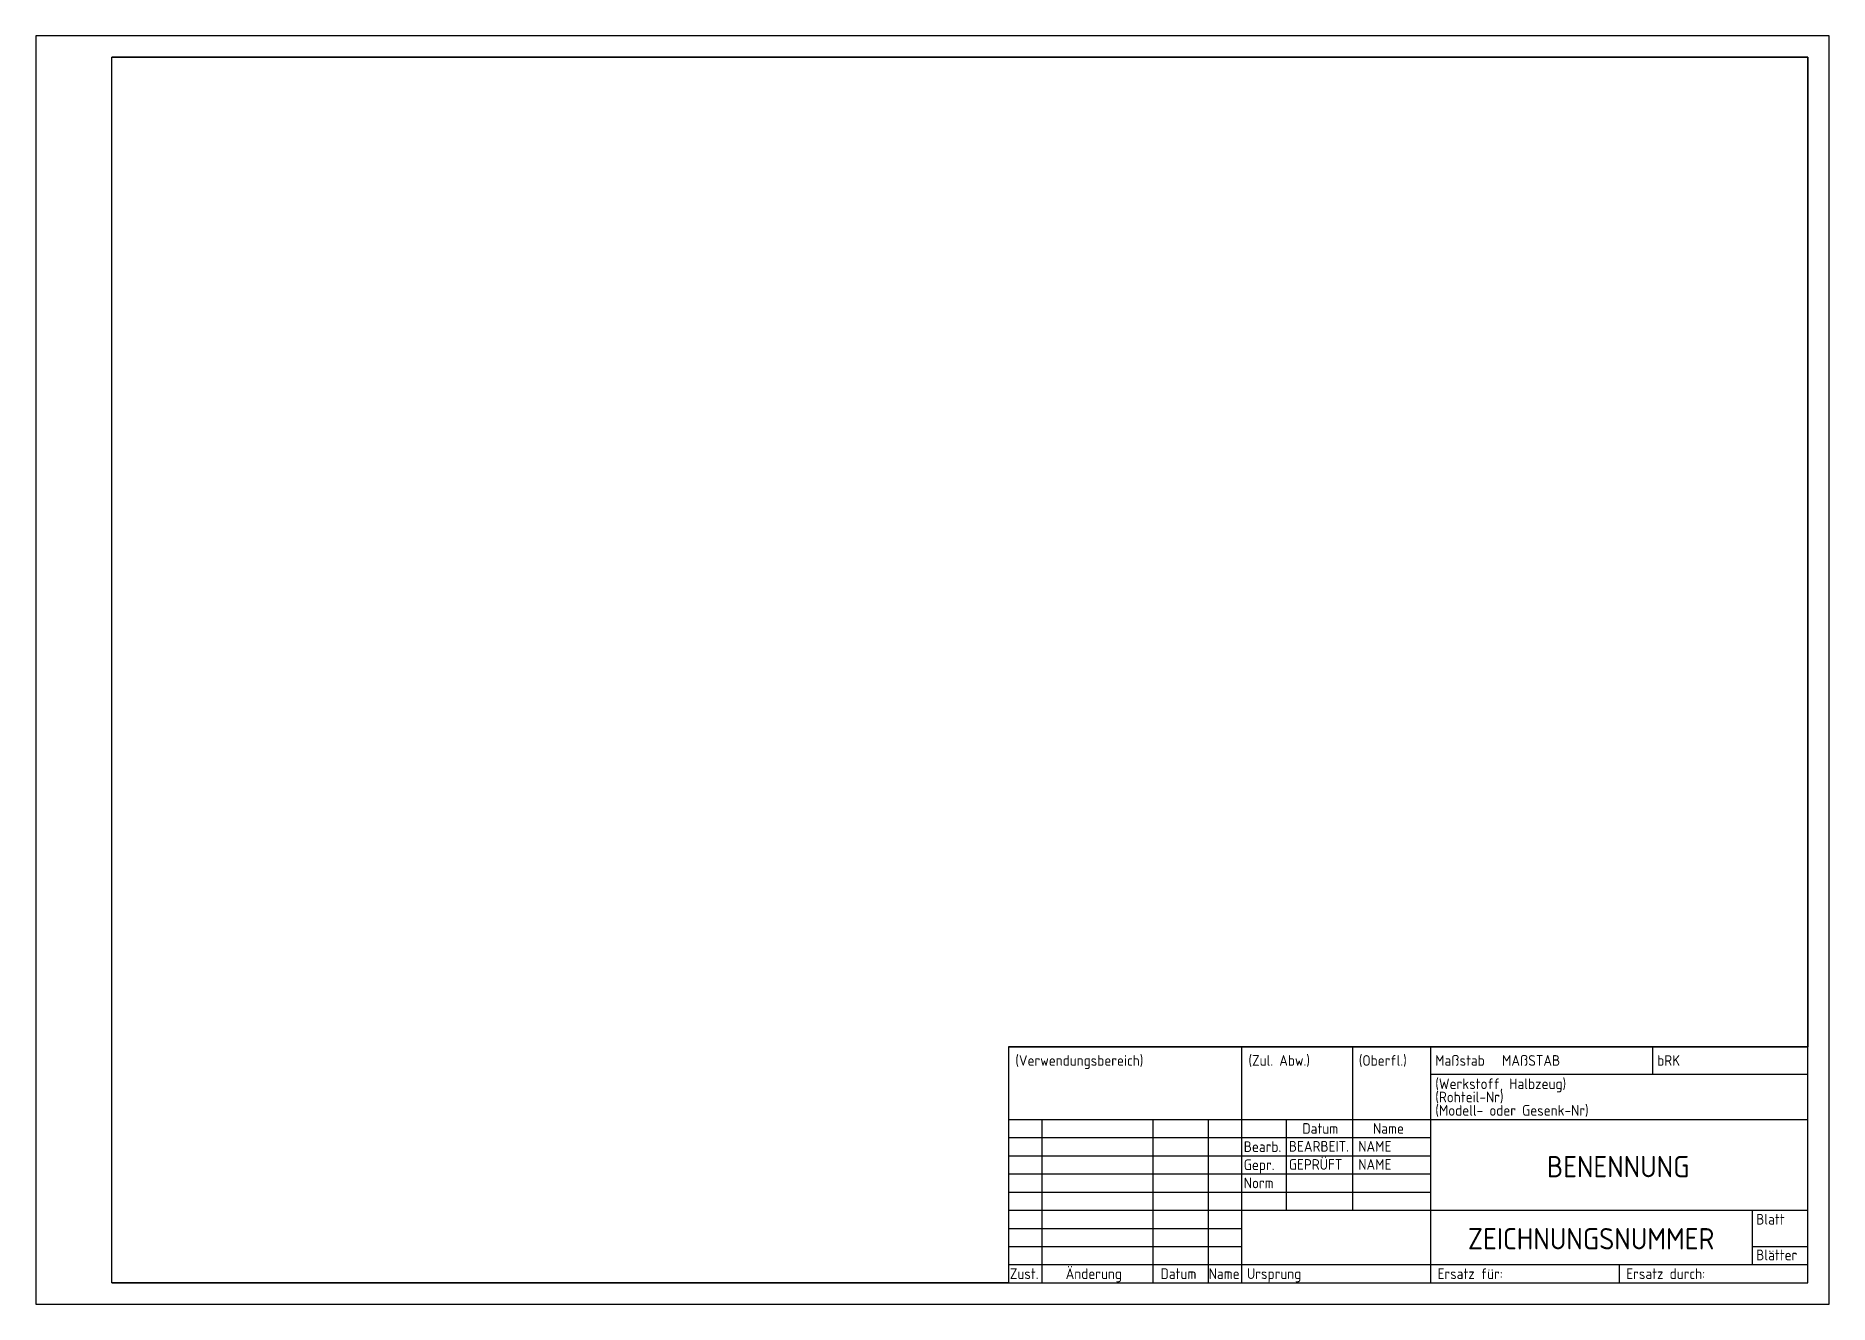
# Paper-space layout 'DIN A3 Title Block' of a CAD drawing. Header units: inches, sheet in millimetres. Extents: x 0 to 420, y 0 to 297.
import ezdxf
from ezdxf.enums import TextEntityAlignment as Align

# ---------------------------------------------------------------- set-up
doc = ezdxf.new("R2010")
doc.units = ezdxf.units.IN
doc.header["$MEASUREMENT"] = 0
for name, color, linetype in [('RAHMEN025', 7, 'Continuous'), ('RAHMEN05', 6, 'Continuous'), ('RAHMEN07', 5, 'Continuous'), ('Viewport', 7, 'Continuous')]:
    doc.layers.add(name, color=color, linetype=linetype)
doc.styles.add('ISO Proportional', font='isocp.shx')

psp = doc.layouts.new('DIN A3 Title Block')

# ---------------------------------------------------------------- linework, layer by layer
at = {"layer": 'RAHMEN025'}
for p, q in [((420, 297), (0, 297)), ((0, 297), (0, 0)), ((420, 0), (420, 297)), ((282.4, 60.25), (282.4, 5)), ((308.4, 60.25), (308.4, 22)), ((326.6, 60.25), (326.6, 5)), ((378.6, 60.25), (378.6, 53.88)), ((326.6, 53.88), (415, 53.88)), ((235.6, 43.25), (235.6, 5)), ((261.6, 43.25), (261.6, 5)), ((274.6, 43.25), (274.6, 5)), ((292.8, 43.25), (292.8, 22)), ((227.8, 39), (326.6, 39)), ((227.8, 34.75), (326.6, 34.75)), ((227.8, 30.5), (326.6, 30.5)), ((227.8, 26.25), (326.6, 26.25)), ((402, 22), (402, 9.25)), ((227.8, 17.75), (282.4, 17.75)), ((227.8, 13.5), (282.4, 13.5)), ((402, 13.5), (415, 13.5)), ((227.8, 9.25), (415, 9.25)), ((370.8, 9.25), (370.8, 5)), ((0, 0), (420, 0)), ((0, 0), (210, 0))]:
    psp.add_line(p, q, dxfattribs=at)
at = {"layer": 'RAHMEN07'}
for p, q in [((415, 292), (17.8, 292)), ((17.8, 5), (17.8, 292)), ((415, 5), (415, 292)), ((227.8, 60.25), (415, 60.25)), ((227.8, 60.25), (227.8, 5)), ((227.8, 43.25), (415, 43.25)), ((227.8, 22), (415, 22)), ((17.8, 5), (415, 5)), ((227.8, 5), (415, 5))]:
    psp.add_line(p, q, dxfattribs=at)
at = {"layer": 'Viewport'}
psp.add_lwpolyline([(17.8, 292), (415, 292), (415, 60.25), (227.8, 60.25), (227.8, 5), (17.8, 5)], close=True, dxfattribs=at)

# ---------------------------------------------------------------- texts
at = {"layer": 'RAHMEN025', "style": 'ISO Proportional'}
for s, p in [('(Verwendungsbereich)', (229.4, 55.81)), ('(Zul. Abw.)', (284, 55.81)), ('(Oberfl.)', (309.85, 55.81)), ('Maßstab', (327.73, 55.81)), ('bRK', (379.73, 55.81)), ('(Werkstoff, Halbzeug)', (327.76, 50.35)), ('(Rohteil-Nr)', (327.76, 47.26)), ('(Modell- oder Gesenk-Nr)', (327.76, 44.12)), ('Datum', (296.63, 39.88)), ('Name', (313.17, 39.88)), ('Bearb.', (282.9, 35.63)), ('Gepr.', (282.9, 31.38)), ('Norm', (282.9, 27.13)), ('Blatt', (402.91, 18.63)), ('Blätter', (402.91, 10.26)), ('Änderung', (241.19, 5.88)), ('Zust.', (228.11, 5.88)), ('Datum', (263.41, 5.88)), ('Name', (274.68, 5.88)), ('Ursprung', (283.65, 5.88)), ('Ersatz für:', (328.28, 5.88)), ('Ersatz durch:', (372.48, 5.88))]:
    psp.add_text(s, height=2.5, dxfattribs=at).set_placement(p)
for tag, p, s in [('MAßSTAB', (343.39, 55.81), '1:1'), ('BEARBEIT.', (293.46, 35.71), '00.00.00'), ('NAME', (309.72, 35.71), 'XXX'), ('GEPRÜFT', (293.46, 31.46), '00.00.00'), ('NAME', (309.72, 31.46), 'XXX')]:
    psp.add_attdef(tag, p, s, height=2.5, dxfattribs=at)
at = {"layer": 'RAHMEN05', "style": 'ISO Proportional'}
for tag, text, p in [('BENENNUNG', 'Benennung', (370.59, 32.21)), ('ZEICHNUNGSNUMMER', 'XXX', (364.25, 15.32))]:
    psp.add_attdef(tag, text=text, height=5, dxfattribs=at).set_placement(p, align=Align.MIDDLE)

# ---------------------------------------------------------------- viewports
at = {"layer": 'Viewport'}
vp = psp.add_viewport(center=(216.4, 148.5), size=(397.2, 287), view_center_point=(1592.7, 520.73), view_height=2212.6604, dxfattribs=at)
vp.dxf.flags = 0x10000  # cut along an outline
vp.dxf.clipping_boundary_handle = psp.add_lwpolyline([(17.8, 292), (415, 292), (415, 60.25), (227.8, 60.25), (227.8, 5), (17.8, 5)], format="xyb", close=True, dxfattribs={"invisible": 1}).dxf.handle

doc.saveas('drawing.dxf')
